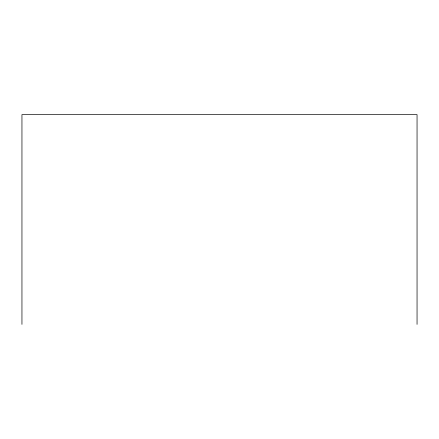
<?xml version="1.0" encoding="UTF-8"?>
<svg xmlns="http://www.w3.org/2000/svg" width="439" height="439" viewBox="0 0 439 439"><rect width="100%" height="100%" fill="white"/><g stroke="black" fill="none" stroke-linecap="round" stroke-linejoin="round"><path stroke-width="0.66" d="M417.05 324.372L417.05 114.628L21.95 114.628L21.95 324.372"/></g></svg>
